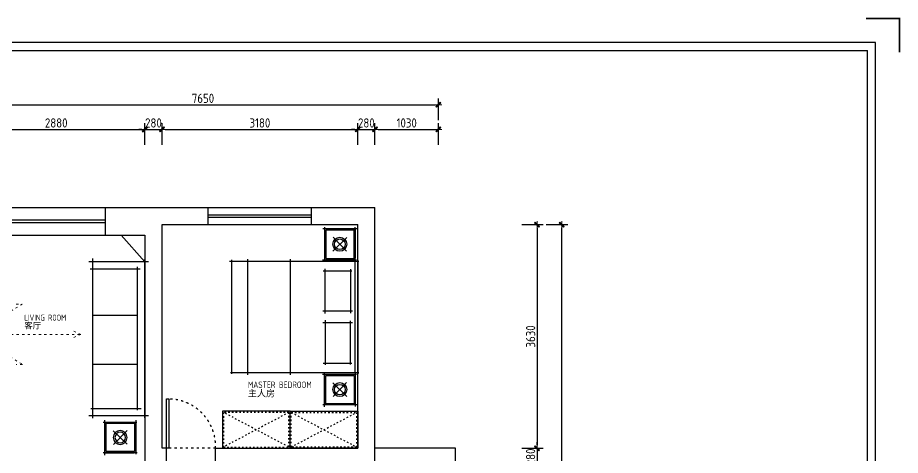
# Model space of a CAD drawing. Header units: millimetres. Extents: x -58733 to 427521, y -235734 to 553534.
# Drawn here: x 35342 to 49687, y 274424 to 281528 of the extents above; entities that cross this region are included whole.
import ezdxf

# ---------------------------------------------------------------- set-up
doc = ezdxf.new("R2010")
doc.units = ezdxf.units.MM
doc.linetypes.add('ACAD_ISO03W100', pattern=[30, 12, -18])
for name, color, linetype in [('00-墙体', 7, 'Continuous'), ('01.墙体', 7, 'Continuous'), ('02-活动家具', 1, 'Continuous'), ('图框', 251, 'Continuous')]:
    doc.layers.add(name, color=color, linetype=linetype)
doc.layers.add('P★10 文字说明', color=32, linetype='Continuous', lineweight=0)
doc.layers.add('墙体', color=7, linetype='Continuous', lineweight=30)
doc.styles.add('CCD_DIM', font='ARCHS.SHX')
doc.styles.add('编号', font='ARCHSTYL.SHX', dxfattribs={"width": 0.8})
doc.dimstyles.new('海龍1：50', dxfattribs={"dimscale": 50, "dimtxt": 3, "dimasz": 1, "dimexe": 2, "dimexo": 2, "dimgap": 0.6, "dimtad": 1, "dimdec": 0, "dimrnd": 5, "dimdsep": 46, "dimtxsty": 'CCD_DIM', "dimblk": 'WS-cj', "dimcen": 1, "dimclrd": 242, "dimclre": 242, "dimclrt": 2, "dimadec": 0, "dimazin": 2, "dimtfac": 1, "dimtdec": 0, "dimtix": 1, "dimtmove": 2, "dimatfit": 3, "dimldrblk": 'CCD_Leader_Arrow', "dimfxl": 5, "dimfxlon": 1, "dimtolj": 1, "dimarcsym": 0})

# ---------------------------------------------------------------- blocks, each defined once
blk = doc.blocks.new('WS-cj')
blk.add_hatch(color=1).paths.add_polyline_path([(0.59, 0.82), (-0.82, -0.59), (-0.59, -0.82), (0.82, 0.59)])
at = {"color": 1, "linetype": 'ByBlock', "lineweight": 0}
for p, q in [((-1.1, 0), (0, 0)), ((0, 0), (1.1, 0))]:
    blk.add_line(p, q, dxfattribs=at)
at = {"color": 1}
blk.add_lwpolyline([(0.59, 0.82), (-0.82, -0.59), (-0.59, -0.82), (0.82, 0.59)], close=True, dxfattribs=at)
blk = doc.blocks.new('*D240')
at = {"color": 242, "lineweight": -2}
for p, q in [((34529, 279464), (34529, 279814)), ((34579, 279714), (37359, 279714)), ((37409, 279464), (37409, 279814))]:
    blk.add_line(p, q, dxfattribs=at)
at = {"layer": 'Defpoints', "color": 0}
for p in [(37409, 279714), (34529, 279314), (37409, 279314)]:
    blk.add_point(p, dxfattribs=at)
at = {"color": 242, "lineweight": -2, "xscale": 50, "yscale": 50, "zscale": 50, "rotation": 180}
blk.add_blockref('WS-cj', (34529, 279714), dxfattribs=at)
at = {"color": 242, "lineweight": -2, "xscale": 50, "yscale": 50, "zscale": 50}
blk.add_blockref('WS-cj', (37409, 279714), dxfattribs=at)
at = {"color": 2, "insert": (35969, 279819), "char_height": 150, "attachment_point": 5, "style": 'CCD_DIM'}
blk.add_mtext('\\A1;2880', dxfattribs=at)
blk = doc.blocks.new('CCD_Leader_Arrow')
at = {"color": 1, "linetype": 'ByBlock'}
blk.add_line((0, 0), (-1, 0), dxfattribs=at)
for points in [[(-0.86, 0.67), (-0.6, 0.85), (-0.24, 0), (0, 0)], [(-0.86, -0.67), (-0.6, -0.85), (-0.24, 0), (0, 0)]]:
    blk.add_solid(points, dxfattribs=at)
blk = doc.blocks.new('*D241')
at = {"color": 242, "lineweight": -2}
for p, q in [((37359, 279714), (37309, 279714)), ((37409, 279464), (37409, 279814)), ((37409, 279714), (37689, 279714)), ((37689, 279464), (37689, 279814)), ((37739, 279714), (37789, 279714))]:
    blk.add_line(p, q, dxfattribs=at)
at = {"layer": 'Defpoints', "color": 0}
for p in [(37689, 279714), (37409, 279314), (37689, 279314)]:
    blk.add_point(p, dxfattribs=at)
at = {"color": 242, "lineweight": -2, "xscale": 50, "yscale": 50, "zscale": 50}
blk.add_blockref('WS-cj', (37409, 279714), dxfattribs=at)
at = {"color": 242, "lineweight": -2, "xscale": 50, "yscale": 50, "zscale": 50, "rotation": 180}
blk.add_blockref('WS-cj', (37689, 279714), dxfattribs=at)
at = {"color": 2, "insert": (37549, 279819), "char_height": 150, "attachment_point": 5, "style": 'CCD_DIM'}
blk.add_mtext('\\A1;280', dxfattribs=at)
blk = doc.blocks.new('*D242')
at = {"color": 242, "lineweight": -2}
for p, q in [((37689, 279464), (37689, 279814)), ((37739, 279714), (40819, 279714)), ((40869, 279464), (40869, 279814))]:
    blk.add_line(p, q, dxfattribs=at)
at = {"layer": 'Defpoints', "color": 0}
for p in [(40869, 279714), (37689, 279314), (40869, 279314)]:
    blk.add_point(p, dxfattribs=at)
at = {"color": 242, "lineweight": -2, "xscale": 50, "yscale": 50, "zscale": 50, "rotation": 180}
blk.add_blockref('WS-cj', (37689, 279714), dxfattribs=at)
at = {"color": 242, "lineweight": -2, "xscale": 50, "yscale": 50, "zscale": 50}
blk.add_blockref('WS-cj', (40869, 279714), dxfattribs=at)
at = {"color": 2, "insert": (39279, 279819), "char_height": 150, "attachment_point": 5, "style": 'CCD_DIM'}
blk.add_mtext('\\A1;3180', dxfattribs=at)
blk = doc.blocks.new('*D243')
at = {"color": 242, "lineweight": -2}
for p, q in [((40819, 279714), (40769, 279714)), ((40869, 279464), (40869, 279814)), ((40869, 279714), (41149, 279714)), ((41149, 279464), (41149, 279814)), ((41199, 279714), (41249, 279714))]:
    blk.add_line(p, q, dxfattribs=at)
at = {"layer": 'Defpoints', "color": 0}
for p in [(41149, 279714), (40869, 279314), (41149, 279314)]:
    blk.add_point(p, dxfattribs=at)
at = {"color": 242, "lineweight": -2, "xscale": 50, "yscale": 50, "zscale": 50}
blk.add_blockref('WS-cj', (40869, 279714), dxfattribs=at)
at = {"color": 242, "lineweight": -2, "xscale": 50, "yscale": 50, "zscale": 50, "rotation": 180}
blk.add_blockref('WS-cj', (41149, 279714), dxfattribs=at)
at = {"color": 2, "insert": (41009, 279819), "char_height": 150, "attachment_point": 5, "style": 'CCD_DIM'}
blk.add_mtext('\\A1;280', dxfattribs=at)
blk = doc.blocks.new('*D244')
at = {"color": 242, "lineweight": -2}
for p, q in [((41149, 279464), (41149, 279814)), ((41199, 279714), (42129, 279714)), ((42179, 279464), (42179, 279814))]:
    blk.add_line(p, q, dxfattribs=at)
at = {"layer": 'Defpoints', "color": 0}
for p in [(42179, 279714), (41149, 279314), (42179, 279314)]:
    blk.add_point(p, dxfattribs=at)
at = {"color": 242, "lineweight": -2, "xscale": 50, "yscale": 50, "zscale": 50, "rotation": 180}
blk.add_blockref('WS-cj', (41149, 279714), dxfattribs=at)
at = {"color": 242, "lineweight": -2, "xscale": 50, "yscale": 50, "zscale": 50}
blk.add_blockref('WS-cj', (42179, 279714), dxfattribs=at)
at = {"color": 2, "insert": (41664, 279819), "char_height": 150, "attachment_point": 5, "style": 'CCD_DIM'}
blk.add_mtext('\\A1;1030', dxfattribs=at)
blk = doc.blocks.new('*D245')
at = {"color": 242, "lineweight": -2}
for p, q in [((34529, 279864), (34529, 280214)), ((42179, 279864), (42179, 280214)), ((34579, 280114), (42129, 280114))]:
    blk.add_line(p, q, dxfattribs=at)
at = {"layer": 'Defpoints', "color": 0}
for p in [(42179, 280114), (34529, 279314), (42179, 279314)]:
    blk.add_point(p, dxfattribs=at)
at = {"color": 242, "lineweight": -2, "xscale": 50, "yscale": 50, "zscale": 50, "rotation": 180}
blk.add_blockref('WS-cj', (34529, 280114), dxfattribs=at)
at = {"color": 242, "lineweight": -2, "xscale": 50, "yscale": 50, "zscale": 50}
blk.add_blockref('WS-cj', (42179, 280114), dxfattribs=at)
at = {"color": 2, "insert": (38354, 280219), "char_height": 150, "attachment_point": 5, "style": 'CCD_DIM'}
blk.add_mtext('\\A1;7650', dxfattribs=at)
blk = doc.blocks.new('*D258')
at = {"color": 242, "lineweight": -2}
for p, q in [((43533, 278169), (43883, 278169)), ((43783, 278119), (43783, 274589)), ((43533, 274539), (43883, 274539))]:
    blk.add_line(p, q, dxfattribs=at)
at = {"layer": 'Defpoints', "color": 0}
for p in [(43383, 278169), (43383, 274539), (43783, 274539)]:
    blk.add_point(p, dxfattribs=at)
at = {"color": 242, "lineweight": -2, "xscale": 50, "yscale": 50, "zscale": 50}
for p, rotation in [((43783, 278169), 90), ((43783, 274539), 270)]:
    blk.add_blockref('WS-cj', p, dxfattribs=dict(at, rotation=rotation))
at = {"color": 2, "insert": (43678, 276354), "char_height": 150, "attachment_point": 5, "rotation": 90, "style": 'CCD_DIM'}
blk.add_mtext('\\A1;3630', dxfattribs=at)
blk = doc.blocks.new('*D259')
at = {"color": 242, "lineweight": -2}
for p, q in [((43783, 274589), (43783, 274639)), ((43533, 274539), (43883, 274539)), ((43783, 274539), (43783, 274259)), ((43533, 274259), (43883, 274259)), ((43783, 274209), (43783, 274159))]:
    blk.add_line(p, q, dxfattribs=at)
at = {"layer": 'Defpoints', "color": 0}
for p in [(43383, 274539), (43383, 274259), (43783, 274259)]:
    blk.add_point(p, dxfattribs=at)
at = {"color": 242, "lineweight": -2, "xscale": 50, "yscale": 50, "zscale": 50}
for p, rotation in [((43783, 274539), 270), ((43783, 274259), 90)]:
    blk.add_blockref('WS-cj', p, dxfattribs=dict(at, rotation=rotation))
at = {"color": 2, "insert": (43678, 274399), "char_height": 150, "attachment_point": 5, "rotation": 90, "style": 'CCD_DIM'}
blk.add_mtext('\\A1;280', dxfattribs=at)
blk = doc.blocks.new('*D263')
at = {"color": 242, "lineweight": -2}
for p, q in [((43933, 278169), (44283, 278169)), ((44183, 268929), (44183, 278119)), ((43933, 268879), (44283, 268879))]:
    blk.add_line(p, q, dxfattribs=at)
at = {"layer": 'Defpoints', "color": 0}
for p in [(43383, 278169), (44183, 278169), (43383, 268879)]:
    blk.add_point(p, dxfattribs=at)
at = {"color": 242, "lineweight": -2, "xscale": 50, "yscale": 50, "zscale": 50}
for p, rotation in [((44183, 278169), 90), ((44183, 268879), 270)]:
    blk.add_blockref('WS-cj', p, dxfattribs=dict(at, rotation=rotation))
at = {"color": 2, "insert": (44078, 273524), "char_height": 150, "attachment_point": 5, "rotation": 90, "style": 'CCD_DIM'}
blk.add_mtext('\\A1;9290', dxfattribs=at)
blk = doc.blocks.new('图框1比60')
at = {"layer": '图框', "color": 121}
for p, q in [((186038, 61389), (161670, 61389)), ((186038, 44157), (186038, 61389))]:
    blk.add_line(p, q, dxfattribs=at)
at = {"layer": '图框', "color": 8}
for p in [(161809, 61249), (185898, 44297), (185898, 45797)]:
    blk.add_line(p, (185898, 61249), dxfattribs=at)
at = {"layer": '图框', "color": 121, "const_width": 28.3}
blk.add_lwpolyline([(185866, 61818), (186467, 61818), (186467, 61217)], dxfattribs=at)
blk = doc.blocks.new('zw$957C')
for p, q in [((553, 2045), (4, 2045)), ((31, 2080), (31, 1516)), ((31, 2045), (507, 2045)), ((531, 2045), (54, 2045)), ((531, 1513), (531, 2068)), ((545, 2086), (2381, 2086)), ((2368, 2045), (550, 2045)), ((560, 2102), (560, 0)), ((2360, 16), (2360, 2102)), ((2366, 2045), (2914, 2045)), ((2388, 1513), (2388, 2068)), ((2388, 2045), (2864, 2045)), ((2888, 2045), (2412, 2045)), ((2888, 2080), (2888, 1516)), ((0, 1545), (552, 1545)), ((2919, 1545), (2367, 1545)), ((531, 36), (2377, 36)), ((545, 36), (2381, 36))]:
    blk.add_line(p, q)
at = {"color": 251}
for p, q in [((511, 2025), (51, 2025)), ((51, 2025), (51, 1565)), ((511, 1565), (511, 2025)), ((2408, 1565), (2408, 2025)), ((2408, 2025), (2868, 2025)), ((2868, 2025), (2868, 1565)), ((393, 1904), (167, 1687)), ((390, 1683), (170, 1907)), ((686, 1966), (1397, 1966)), ((709, 1526), (709, 1990)), ((1364, 2003), (1364, 1520)), ((2231, 1966), (1520, 1966)), ((1553, 2003), (1553, 1520)), ((2208, 1526), (2208, 1990)), ((2526, 1904), (2752, 1687)), ((2529, 1683), (2748, 1907)), ((51, 1565), (511, 1565)), ((1403, 1556), (681, 1556)), ((1514, 1556), (2236, 1556)), ((2868, 1565), (2408, 1565)), ((521, 987), (2398, 987)), ((521, 292), (2398, 292))]:
    blk.add_line(p, q, dxfattribs=at)
for centre, radius in [((280, 1795), 113), ((280, 1795), 85.8), ((2639, 1795), 113), ((2639, 1795), 85.8)]:
    blk.add_circle(centre, radius, dxfattribs=at)
blk = doc.blocks.new('zw$A384')
for p, q in [((157, 2594), (157, 0)), ((1069, 2539), (100, 2539)), ((887, 133), (887, 2455)), ((1007, 8), (1007, 2577)), ((929, 2419), (121, 2419)), ((131, 159), (949, 159)), ((1069, 39), (100, 39))]:
    blk.add_line(p, q)
at = {"color": 251}
for p, q in [((157, 1672), (887, 1672)), ((157, 876), (887, 876))]:
    blk.add_line(p, q, dxfattribs=at)
blk = doc.blocks.new('zw$1ED')
at = {"color": 1}
for p, q in [((567, 523), (3, 523)), ((32, 553), (32, 1)), ((532, 0), (532, 549)), ((532, 523), (532, 46)), ((0, 22), (555, 22))]:
    blk.add_line(p, q, dxfattribs=at)
at = {"color": 251}
for p, q in [((512, 503), (52, 503)), ((52, 503), (52, 42)), ((512, 42), (512, 503)), ((170, 163), (394, 383)), ((390, 160), (174, 386)), ((52, 42), (512, 42))]:
    blk.add_line(p, q, dxfattribs=at)
blk.add_line((532, 22), (532, 499))
for radius in [113, 85.8]:
    blk.add_circle((282, 273), radius, dxfattribs=at)
blk = doc.blocks.new('zw$D427')
at = {"lineweight": 15}
for p, q in [((69, 1810), (0, 1810)), ((0, 1765), (1307, 1765)), ((12, 1819), (12, 1754)), ((69, 1810), (90, 1828)), ((80, 1825), (399, 1825)), ((502, 1847), (399, 1825)), ((801, 1847), (905, 1825)), ((1224, 1825), (905, 1825)), ((1235, 1810), (1214, 1828)), ((1307, 1810), (1235, 1810)), ((1292, 1755), (1292, 1824))]:
    blk.add_line(p, q, dxfattribs=at)
at = {"color": 251, "lineweight": 5, "true_color": 0x5a5a5a}
for p, q in [((1292, 1769), (12, 1769)), ((1235, 1810), (69, 1810)), ((422, 1816), (532, 1837)), ((614, 1816), (422, 1816)), ((532, 1837), (772, 1837)), ((614, 1837), (614, 1816)), ((690, 1816), (690, 1837)), ((882, 1816), (690, 1816)), ((772, 1837), (882, 1816))]:
    blk.add_line(p, q, dxfattribs=at)
at = {"color": 250, "linetype": 'ACAD_ISO03W100', "lineweight": 0, "ltscale": 3}
for points in [[(1143, 1053), (1143, 953), (653, 1765), (166, 952), (166, 1052)], [(653, 1765), (653, 0), (586, 150)], [(653, 0), (721, 150)]]:
    blk.add_lwpolyline(points, dxfattribs=at)
at = {"lineweight": 15}
blk.add_lwpolyline([(831, 1842), (652, 1842), (473, 1842)], dxfattribs=at)

msp = doc.modelspace()

# ---------------------------------------------------------------- linework, layer by layer
at = {"color": 12}
for p, q in [((34778.7, 278449.4), (36768.7, 278449.4)), ((38438.7, 278449.4), (40118.7, 278449.4)), ((38438.7, 278169.4), (40118.7, 278169.4)), ((34778.7, 277999.4), (36768.7, 277999.4))]:
    msp.add_line(p, q, dxfattribs=at)
for p, q in [((36768.7, 277999.4), (36768.7, 278449.4)), ((36768.7, 278449.4), (38438.7, 278449.4)), ((38438.7, 278169.4), (38438.7, 278449.4)), ((40118.7, 278449.4), (41148.7, 278449.4)), ((40118.7, 278169.4), (40118.7, 278449.4)), ((41148.7, 274259.4), (41148.7, 278449.4)), ((37688.7, 278169.4), (38438.7, 278169.4)), ((37688.7, 274539.4), (37688.7, 278169.4)), ((40118.7, 278169.4), (40868.7, 278169.4)), ((40868.7, 274539.4), (40868.7, 278169.4)), ((36768.7, 277999.4), (37408.7, 277999.4)), ((37023.7, 277999.4), (37408.7, 277565.6)), ((37408.7, 277999.4), (37408.7, 274259.4)), ((37758.7, 274539.4), (37688.7, 274539.4)), ((37758.7, 274259.4), (37758.7, 274539.4)), ((38558.7, 274259.4), (38558.7, 274539.4)), ((38558.7, 274539.4), (40868.7, 274539.4))]:
    msp.add_line(p, q)
msp.add_lwpolyline([(42458.7, 273259.4), (42458.7, 274539.4), (41148.7, 274539.4)], dxfattribs=at)
at = {"layer": '00-墙体', "color": 42}
for p, q in [((38438.7, 278329.4), (40118.7, 278329.4)), ((38438.7, 278289.4), (40118.7, 278289.4)), ((34778.7, 278244.4), (36768.7, 278244.4)), ((34778.7, 278204.4), (36768.7, 278204.4))]:
    msp.add_line(p, q, dxfattribs=at)
at = {"layer": '02-活动家具', "color": 251, "linetype": 'ACAD_ISO03W100', "ltscale": 2}
for p, q in [((39748.7, 274559.4), (38688.7, 275119.4)), ((39748.7, 275119.4), (38688.7, 274559.4)), ((39788.7, 274559.4), (40848.7, 275119.4)), ((39788.7, 275119.4), (40848.7, 274559.4))]:
    msp.add_line(p, q, dxfattribs=at)
at = {"layer": '02-活动家具', "color": 8, "linetype": 'ACAD_ISO03W100', "ltscale": 3}
msp.add_line((38558.7, 274539.4), (37758.7, 274539.4), dxfattribs=at)
at = {"layer": '02-活动家具'}
for points in [[(37758.7, 274539.4), (37758.7, 275339.4), (37798.7, 275339.4), (37798.7, 274539.4)], [(38668.7, 275139.4), (38668.7, 274539.4), (39768.7, 274539.4), (39768.7, 275139.4)], [(40868.7, 275139.4), (40868.7, 274539.4), (39768.7, 274539.4), (39768.7, 275139.4)]]:
    msp.add_lwpolyline(points, close=True, dxfattribs=at)
at = {"layer": '02-活动家具', "color": 251, "linetype": 'ACAD_ISO03W100', "ltscale": 2}
for points in [[(38688.7, 275119.4), (38688.7, 274559.4), (39748.7, 274559.4), (39748.7, 275119.4)], [(40848.7, 275119.4), (40848.7, 274559.4), (39788.7, 274559.4), (39788.7, 275119.4)]]:
    msp.add_lwpolyline(points, close=True, dxfattribs=at)
at = {"layer": '02-活动家具', "color": 8, "linetype": 'ACAD_ISO03W100', "ltscale": 3}
msp.add_arc((37788.7, 274568.9), 770.6, 357.80597, 89.25642, dxfattribs=at)

# ---------------------------------------------------------------- block references
at = {"layer": '01.墙体', "color": 4, "xscale": -1, "rotation": 89.99999999999987}
msp.add_blockref('zw$1ED', (37282.4, 274995.9), dxfattribs=at)
at = {"layer": '02-活动家具'}
for name, p, rotation in [('zw$957C', (38783.2, 278129.8), 270), ('zw$D427', (36370.8, 275735.1), 90)]:
    msp.add_blockref(name, p, dxfattribs=dict(at, rotation=rotation))
msp.add_blockref('zw$A384', (36401.6, 275026.7), dxfattribs=at)
at = {"layer": '墙体', "color": 0, "xscale": 0.9120113186390109, "yscale": 0.9120113186390109, "zscale": 0.9120113186390109}
msp.add_blockref('图框1比60', (-120386, 225136.4), dxfattribs=at)

# ---------------------------------------------------------------- texts
at = {"layer": 'P★10 文字说明', "attachment_point": 1, "line_spacing_factor": 0.8, "style": '编号'}
for s, insert, char_height in [('LIVING ROOM\\P{\\Fￎￄￗￖ;\\W1;客厅}', (35449.7, 276708.6), 98.28), ('MASTER BEDROOM\\P{\\Fￎￄￗￖ;\\W1.0000;主人房}', (39084.2, 275622.5), 105)]:
    msp.add_mtext(s, dxfattribs=dict(at, insert=insert, char_height=char_height))

# ---------------------------------------------------------------- dimensions: what is measured, and where the dimension line sits
for base, p1, p2, picture, middle in [((42178.7, 280114.4), (34528.7, 279314.4), (42178.7, 279314.4), '*D245', (38353.7, 280219.4)), ((37408.7, 279714.4), (34528.7, 279314.4), (37408.7, 279314.4), '*D240', (35968.7, 279819.4)), ((37688.7, 279714.4), (37408.7, 279314.4), (37688.7, 279314.4), '*D241', (37548.7, 279819.4)), ((40868.7, 279714.4), (37688.7, 279314.4), (40868.7, 279314.4), '*D242', (39278.7, 279819.4)), ((41148.7, 279714.4), (40868.7, 279314.4), (41148.7, 279314.4), '*D243', (41008.7, 279819.4)), ((42178.7, 279714.4), (41148.7, 279314.4), (42178.7, 279314.4), '*D244', (41663.7, 279819.4))]:
    dim = msp.add_linear_dim(base=base, p1=p1, p2=p2, dimstyle='海龍1：50')
    dim.commit()
    dim.dimension.update_dxf_attribs({"geometry": picture, "text_midpoint": middle})
for base, p1, p2, picture, middle in [((43782.6, 274539.4), (43382.6, 278169.4), (43382.6, 274539.4), '*D258', (43677.6, 276354.4)), ((44182.6, 278169.4), (43382.6, 268879.4), (43382.6, 278169.4), '*D263', (44077.6, 273524.4)), ((43782.6, 274259.4), (43382.6, 274539.4), (43382.6, 274259.4), '*D259', (43677.6, 274399.4))]:
    dim = msp.add_linear_dim(base=base, p1=p1, p2=p2, angle=90, dimstyle='海龍1：50')
    dim.commit()
    dim.dimension.update_dxf_attribs({"geometry": picture, "text_midpoint": middle})

doc.saveas('drawing.dxf')
